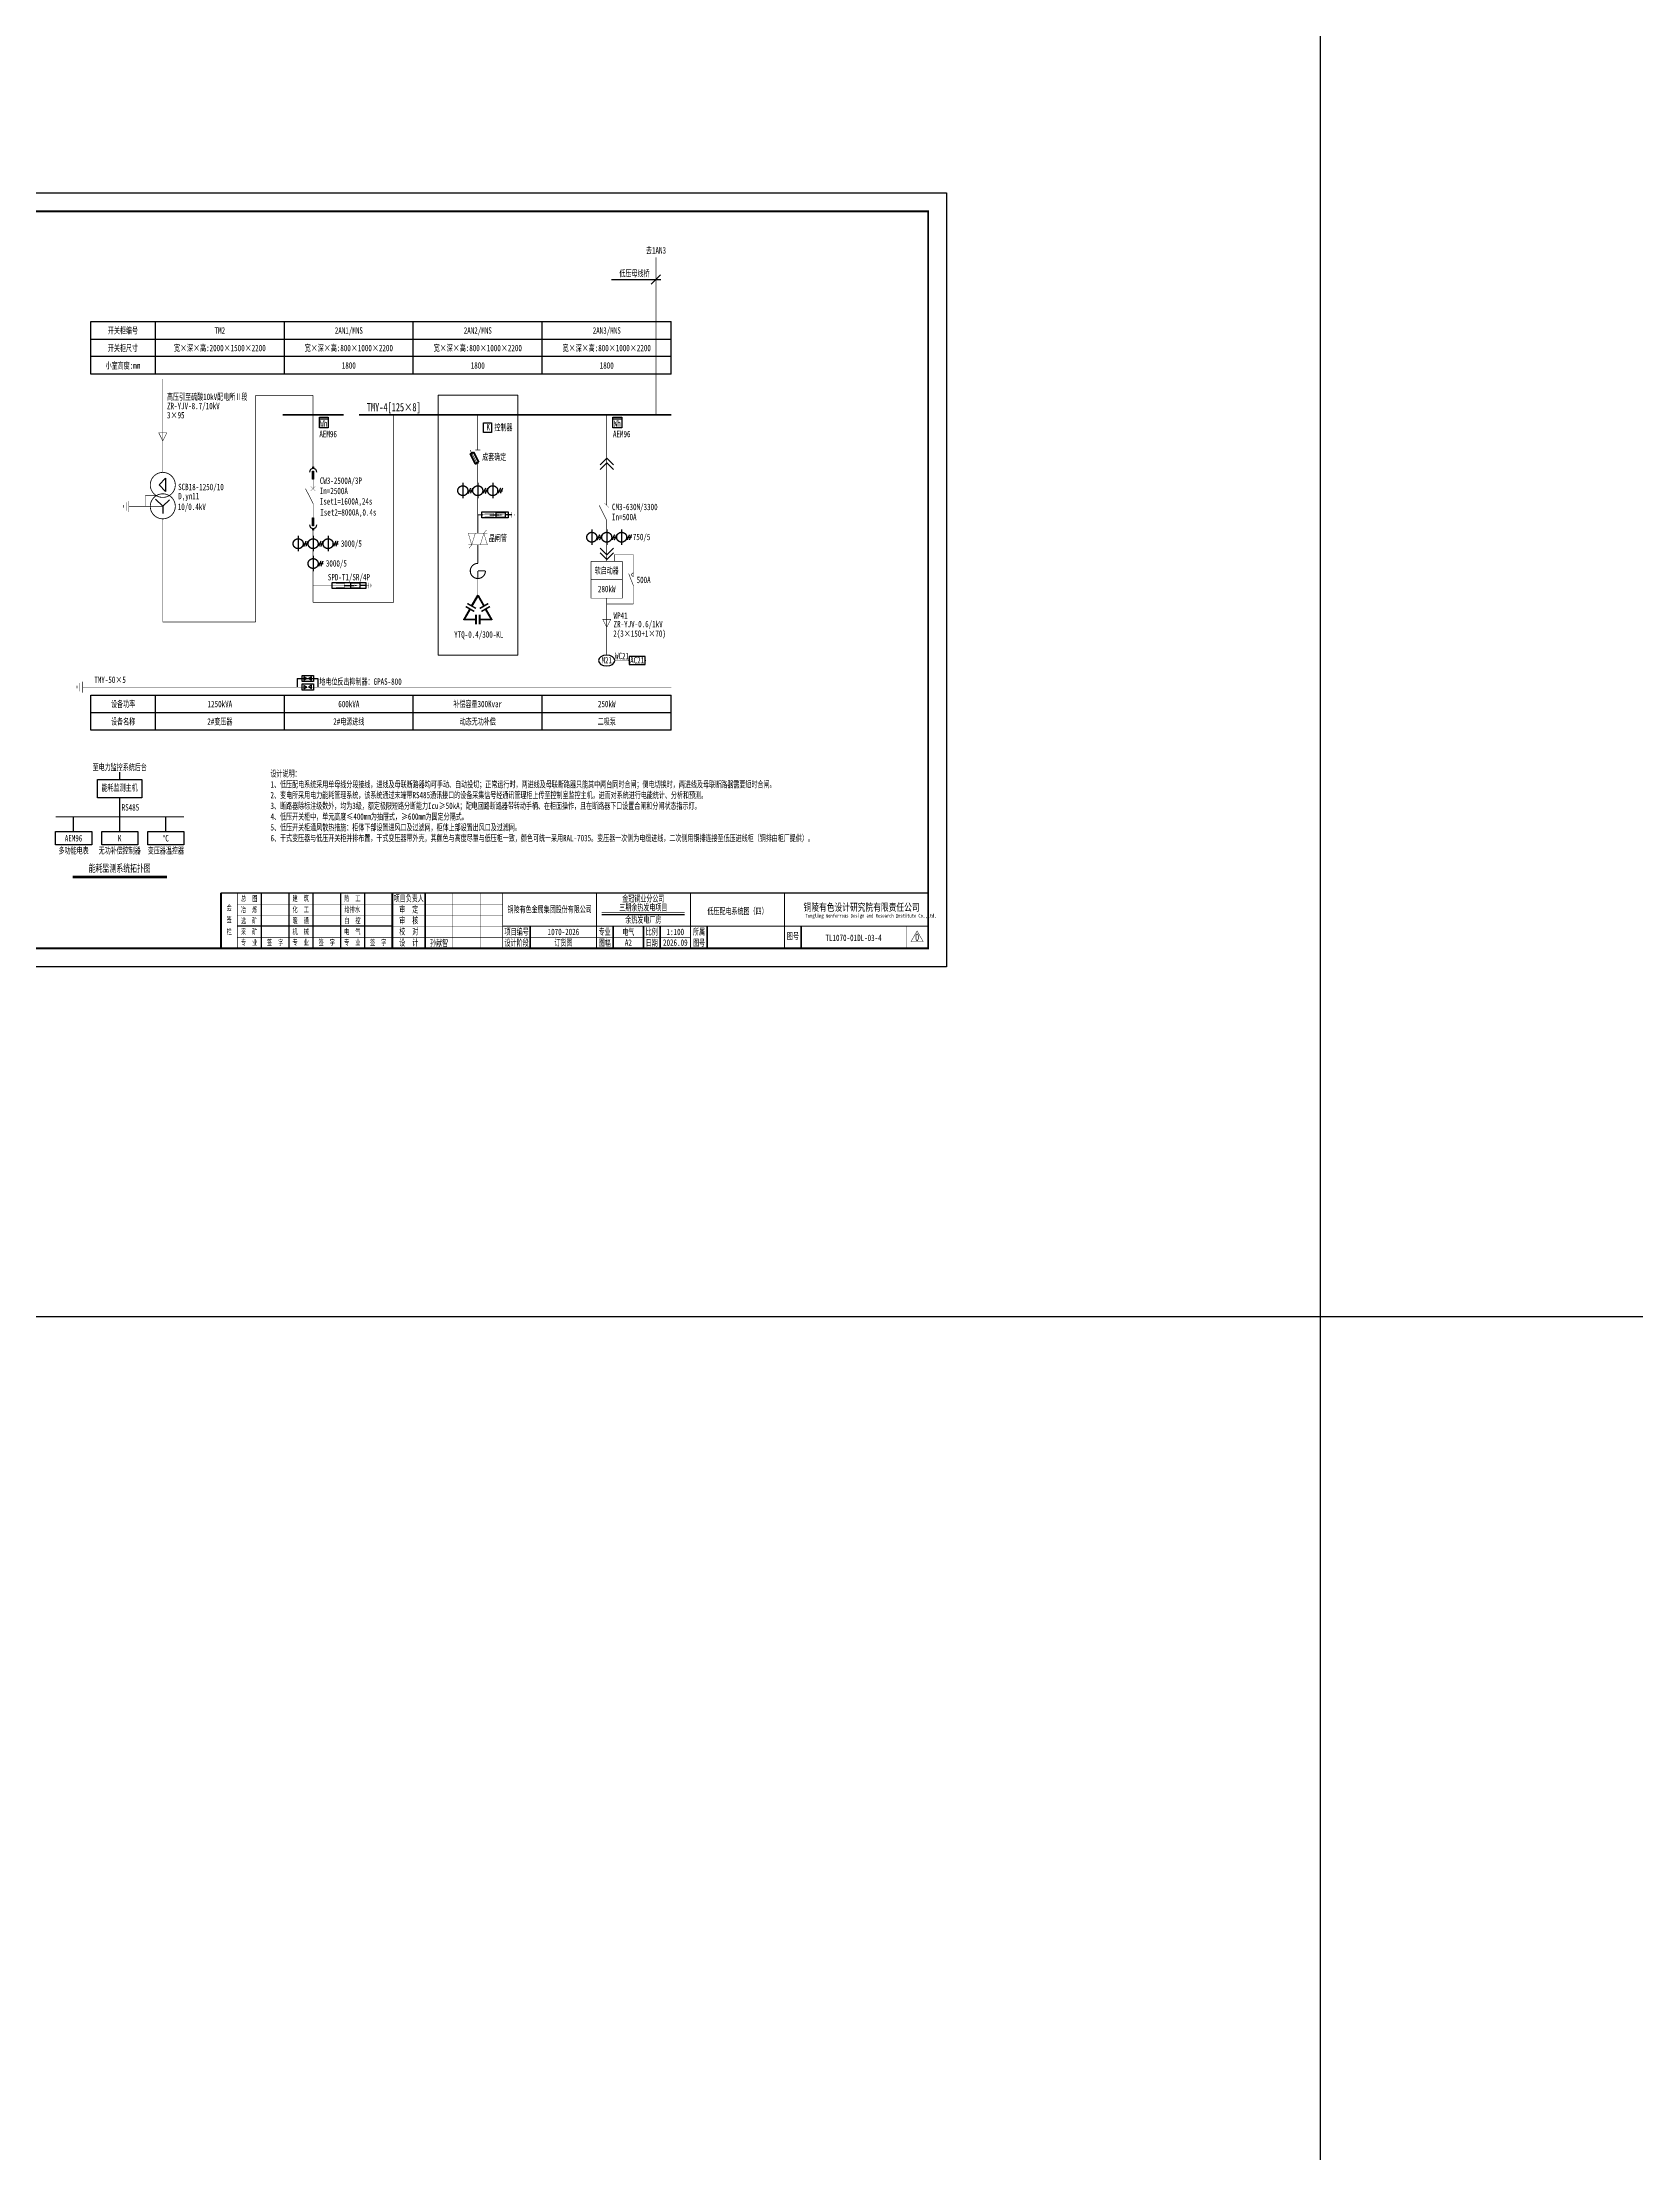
# Model space of a CAD drawing. Header units: millimetres. Extents: x -24326 to 675674, y 148048 to 606396.
# Drawn here: x 406281 to 492836, y 262635 to 377222 of the extents above; entities that cross this region are included whole.
import ezdxf
from ezdxf.enums import TextEntityAlignment as Align

# ---------------------------------------------------------------- set-up
doc = ezdxf.new("R2010")
doc.units = ezdxf.units.MM
doc.linetypes.add('常规', pattern=[20, 10, 0, 10])
for name, color, linetype, lineweight in [('BXT', 7, 'Continuous', 0), ('CAXA0', 7, 'Continuous', 70), ('CAXA0层', 7, 'Continuous', 25), ('ELEMENT', 3, 'Continuous', 30), ('MX', 3, 'Continuous', 0), ('SW', 8, 'Continuous', 20), ('TEXT', 4, 'Continuous', 0), ('电气-照明-导线', 82, 'Continuous', 40), ('电辅助1', 7, 'Continuous', 0)]:
    doc.layers.add(name, color=color, linetype=linetype, lineweight=lineweight)
for name, color, linetype in [('Y', 2, 'Continuous'), ('低压系统图', 7, 'Continuous'), ('动力平面导线层', 3, '常规'), ('动力平面设备层', 1, 'Continuous'), ('图框', 7, 'Continuous'), ('文字', 7, 'Continuous'), ('标注-照明', 7, 'Continuous'), ('照明平面导线层', 3, 'Continuous'), ('照明平面设备层', 1, 'Continuous'), ('表格图框层', 7, 'Continuous')]:
    doc.layers.add(name, color=color, linetype=linetype)
doc.styles.add('HZ', font='simsun.ttf', dxfattribs={"width": 0.75})
doc.styles.get("Standard").update_dxf_attribs({"font": 'arial.ttf', "bigfont": 'hzdx.shx'})
doc.styles.add('标准', font='NSimSun.ttf', dxfattribs={"width": 0.667})
doc.linetypes.add('接地线', pattern='A,500,[136,EESLTYPE.shx,S=100,R=0,X=0,Y=0],500,-200,60,-200', length=1460)

# ---------------------------------------------------------------- blocks, each defined once
blk = doc.blocks.new('CAXBLOCK3450', base_point=(3877917, 1739217))
at = {"linetype": 'Continuous', "lineweight": 25}
blk.add_hatch(color=0, dxfattribs=at).paths.add_polyline_path([(3877869, 1738805), (3877869, 1738097), (3877965, 1738097), (3877965, 1738805)], flags=0)
at = {"color": 0, "linetype": 'Continuous', "lineweight": 25}
for p, q in [((3877869, 1738805), (3877965, 1738805)), ((3877869, 1738097), (3877869, 1738805)), ((3877965, 1738097), (3877869, 1738097)), ((3877965, 1738805), (3877965, 1738097))]:
    blk.add_line(p, q, dxfattribs=at)
blk = doc.blocks.new('CAXBLOCK3449', base_point=(3877917, 1738097))
at = {"color": 0, "linetype": 'Continuous', "lineweight": 25}
blk.add_blockref('CAXBLOCK3450', (3877917, 1739217), dxfattribs=at)
blk = doc.blocks.new('CAXBLOCK3452', base_point=(3877917, 1739217))
at = {"linetype": 'Continuous', "lineweight": 25}
blk.add_hatch(color=0, dxfattribs=at).paths.add_polyline_path([(3877893, 1739217), (3877893, 1739057), (3877941, 1739057), (3877941, 1739217)], flags=0)
at = {"color": 0, "linetype": 'Continuous', "lineweight": 25}
for p, q in [((3877893, 1739217), (3877941, 1739217)), ((3877893, 1739057), (3877893, 1739217)), ((3877941, 1739057), (3877893, 1739057)), ((3877941, 1739217), (3877941, 1739057))]:
    blk.add_line(p, q, dxfattribs=at)
blk = doc.blocks.new('CAXBLOCK3451', base_point=(3877917, 1739057))
at = {"color": 0, "linetype": 'Continuous', "lineweight": 25}
blk.add_blockref('CAXBLOCK3452', (3877917, 1739217), dxfattribs=at)
blk = doc.blocks.new('CAXBLOCK3448', base_point=(3877917, 1739217))
at = {"color": 0, "linetype": 'Continuous', "lineweight": 25}
blk.add_arc((3877917, 1738718), 339, 0, 180, dxfattribs=at)
for name, p in [('CAXBLOCK3449', (3877917, 1738097)), ('CAXBLOCK3451', (3877917, 1739057))]:
    blk.add_blockref(name, p, dxfattribs=at)
blk = doc.blocks.new('CAXBLOCK3459', base_point=(3877917, 1736417))
at = {"linetype": 'Continuous', "lineweight": 25}
blk.add_hatch(color=0, dxfattribs=at).paths.add_polyline_path([(3877965, 1735709), (3877965, 1736417), (3877869, 1736417), (3877869, 1735709)], flags=0)
at = {"color": 0, "linetype": 'Continuous', "lineweight": 25}
for p, q in [((3877869, 1735709), (3877869, 1736417)), ((3877869, 1736417), (3877965, 1736417)), ((3877965, 1736417), (3877965, 1735709)), ((3877965, 1735709), (3877869, 1735709))]:
    blk.add_line(p, q, dxfattribs=at)
blk = doc.blocks.new('CAXBLOCK3458', base_point=(3877917, 1736417))
at = {"color": 0, "linetype": 'Continuous', "lineweight": 25}
blk.add_blockref('CAXBLOCK3459', (3877917, 1736417), dxfattribs=at)
blk = doc.blocks.new('CAXBLOCK3461', base_point=(3877917, 1736417))
at = {"linetype": 'Continuous', "lineweight": 25}
blk.add_hatch(color=0, dxfattribs=at).paths.add_polyline_path([(3877941, 1735297), (3877941, 1735457), (3877893, 1735457), (3877893, 1735297)], flags=0)
at = {"color": 0, "linetype": 'Continuous', "lineweight": 25}
for p, q in [((3877893, 1735297), (3877893, 1735457)), ((3877893, 1735457), (3877941, 1735457)), ((3877941, 1735297), (3877893, 1735297)), ((3877941, 1735457), (3877941, 1735297))]:
    blk.add_line(p, q, dxfattribs=at)
blk = doc.blocks.new('CAXBLOCK3460', base_point=(3877917, 1735457))
at = {"color": 0, "linetype": 'Continuous', "lineweight": 25}
blk.add_blockref('CAXBLOCK3461', (3877917, 1736417), dxfattribs=at)
blk = doc.blocks.new('CAXBLOCK3457', base_point=(3877917, 1736417))
at = {"color": 0, "linetype": 'Continuous', "lineweight": 25}
blk.add_arc((3877917, 1735797), 339, 180, 360, dxfattribs=at)
for name, p in [('CAXBLOCK3458', (3877917, 1736417)), ('CAXBLOCK3460', (3877917, 1735457))]:
    blk.add_blockref(name, p, dxfattribs=at)
blk = doc.blocks.new('KK')
at = {"layer": 'MX', "color": 3, "linetype": '常规', "lineweight": 25}
for p, q in [((-498, -143), (-378, 128)), ((-384, -143), (-264, 128)), ((313, -143), (432, 128)), ((426, -143), (546, 128)), ((1123, -143), (1243, 128)), ((1236, -143), (1356, 128)), ((-540, -8), (-270, -8)), ((270, -8), (540, -8)), ((1080, -8), (1351, -8))]:
    blk.add_line(p, q, dxfattribs=at)
for centre in [(-810, -8), (0, -8), (810, -8)]:
    blk.add_circle(centre, 270, dxfattribs=at)
at = {"layer": '动力平面导线层', "lineweight": -3, "ltscale": 100}
for p, q in [((-810, 417), (-810, -417)), ((0, 417), (0, -417)), ((810, 417), (810, -417))]:
    blk.add_line(p, q, dxfattribs=at)
blk = doc.blocks.new('$element$00000390')
at = {"const_width": 0.0233}
for points in [[(0, 0), (0, -0.375)], [(-0.25, -0.375), (0.25, -0.375)], [(-0.188, -0.5), (0.188, -0.5)], [(-0.062, -0.625), (0.062, -0.625)]]:
    blk.add_lwpolyline(points, dxfattribs=at)
at = {"flags": 9}
blk.add_attdef('S', (0, 0), '', height=0.00000667, dxfattribs=at)
blk = doc.blocks.new('JJ')
at = {"color": 3, "linetype": 'Continuous', "const_width": 32.4}
blk.add_lwpolyline([(0, -810), (-410, 0)], dxfattribs=at)
at = {"color": 3, "const_width": 30}
blk.add_lwpolyline([(-135, 0), (135, 0)], dxfattribs=at)
blk = doc.blocks.new('GHF')
at = {"layer": 'MX', "color": 3, "linetype": '常规', "lineweight": 25}
for p, q in [((270, 0), (540, 0)), ((313, -135), (432, 135)), ((426, -135), (546, 135))]:
    blk.add_line(p, q, dxfattribs=at)
blk.add_circle((0, 0), 270, dxfattribs=at)
at = {"layer": '动力平面导线层', "lineweight": -3, "ltscale": 100}
blk.add_line((0, 425), (0, -409), dxfattribs=at)
blk = doc.blocks.new('$element$00000532')
for points in [[(0, 0), (0, -0.283)], [(-0.1, -0.283), (0.1, -0.283), (0.1, -0.717), (-0.1, -0.717), (-0.1, -0.283)], [(0, -1), (0, -0.567)]]:
    blk.add_lwpolyline(points)
for points in [[(-0.033, -0.55), (0.033, -0.55), (0, -0.35), (0.033, -0.55)], [(0.033, -0.55), (0, -0.35), (-0.033, -0.55), (0.033, -0.55)], [(0, -0.367), (-0.033, -0.567), (0.033, -0.567), (0, -0.367)]]:
    blk.add_solid(points)
at = {"flags": 9}
blk.add_attdef('S', (0, 0), '', height=0.00000667, dxfattribs=at)
blk = doc.blocks.new('HFH')
at = {"color": 3, "linetype": 'Continuous', "const_width": 17.3}
for points in [[(-2085, -50), (-2085, 50)], [(-1999, -105), (-1999, 105)], [(-1917, -158), (-1917, 158)], [(-1653, 0), (-1917, 0)]]:
    blk.add_lwpolyline(points, dxfattribs=at)
at = {"color": 3}
blk.add_lwpolyline([(-1757, 162), (75, 162), (75, -164), (-1757, -164)], close=True, dxfattribs=at)
at = {"color": 3, "const_width": 13.3}
for points in [[(-717, 0), (-52, 0)], [(-621, 90), (-139, 90)], [(-621, -90), (-621, 90)], [(-139, -90), (-139, 90)], [(-621, -90), (-139, -90)]]:
    blk.add_lwpolyline(points, dxfattribs=at)
at = {"layer": 'ELEMENT', "linetype": 'ByBlock', "xscale": -1200, "yscale": 1200, "zscale": 1200, "rotation": 90}
blk.add_blockref('$element$00000532', (-1791, 0), dxfattribs=at)
blk = doc.blocks.new('FDSA')
at = {"color": 3}
blk.add_lwpolyline([(1355, -162), (-62, -162), (-62, 164), (1355, 164)], close=True, dxfattribs=at)
at = {"color": 3, "const_width": 13.3}
for points in [[(665, 0), (0, 0)], [(569, 90), (87, 90)], [(87, 90), (87, -90)], [(569, 90), (569, -90)], [(569, -90), (87, -90)]]:
    blk.add_lwpolyline(points, dxfattribs=at)
at = {"color": 3, "linetype": 'Continuous', "const_width": 17.3}
for points in [[(1298, 0), (1562, 0)], [(1562, 158), (1562, -158)], [(1644, 105), (1644, -105)], [(1730, 50), (1730, -50)]]:
    blk.add_lwpolyline(points, dxfattribs=at)
at = {"layer": 'ELEMENT', "linetype": 'ByBlock', "xscale": -1200, "yscale": 1200, "zscale": 1200, "rotation": 270}
blk.add_blockref('$element$00000532', (1562, 0), dxfattribs=at)
blk = doc.blocks.new('1107AA')
at = {"color": 3, "linetype": 'Continuous'}
for points, const_width in [([(0, -7.5), (-3.8, 0)], 0.3), ([(1.2, 1.2), (-1.2, -1.2)], 0.1), ([(-1.2, 1.2), (1.2, -1.2)], 0.1)]:
    blk.add_lwpolyline(points, dxfattribs=dict(at, const_width=const_width))
blk = doc.blocks.new('0208D')
at = {"color": 3, "linetype": 'Continuous', "const_width": 0.3}
blk.add_lwpolyline([(0, -7.5), (0, 0)], dxfattribs=at)
blk.add_lwpolyline([(0, -7.5), (2.5, -2.5), (-2.5, -2.5)], close=True, dxfattribs=at)
blk = doc.blocks.new('3')
at = {"layer": 'TEXT', "color": 7, "lineweight": 25, "style": 'HZ', "width": 0.75}
for s, height, p in [('铜陵有色设计研究院有限责任公司', 400, (221501, 249018)), ('Tongling Nonferrous Design and Research Institute Co.,Ltd.', 200, (221613, 248659))]:
    blk.add_text(s, height=height, dxfattribs=at).set_placement(p)
blk = doc.blocks.new('铜陵有色图签02')
at = {"layer": '图框', "linetype": 'Continuous', "lineweight": 50}
for p, q in [((-38401, 3003), (-38401, 1)), ((-29100, 3001), (-29100, 0))]:
    blk.add_line(p, q, dxfattribs=at)
at = {"layer": '图框', "color": 7, "linetype": 'Continuous', "lineweight": 25}
for p, q in [((-36201, 3010), (-36201, 9)), ((-34701, 3010), (-34701, 9)), ((-33401, 3017), (-33401, 16)), ((-31901, 3017), (-31901, 16)), ((-30601, 3017), (-30601, 16)), ((-29100, 1201), (-37501, 1201))]:
    blk.add_line(p, q, dxfattribs=at)
at = {"layer": '图框', "color": 7, "linetype": 'Continuous', "lineweight": 35}
for p, q in [((-27300, 3001), (-27300, 1)), ((-21600, 1197), (-21600, -3)), ((-17100, 1200), (-17100, 0)), ((-15450, 0), (-15450, 1200)), ((-14550, 1200), (-14550, 0)), ((-12000, 1201), (-12000, 1)), ((-6900, 1202), (-6900, 2))]:
    blk.add_line(p, q, dxfattribs=at)
at = {"layer": '图框', "lineweight": 25}
blk.add_line((-17723, 1830), (-13223, 1830), dxfattribs=at)
at = {"layer": '图框', "lineweight": 70, "const_width": 70}
blk.add_lwpolyline([(-17980, 3001), (0, 3001), (-38401, 3001)], dxfattribs=at)
at = {"layer": '图框', "color": 7, "linetype": 'Continuous', "lineweight": 25, "const_width": 25}
for points in [[(-37501, 3000), (-37501, 0)], [(-23100, 2401), (-37501, 2401)], [(-25800, 3001), (-25800, 1)], [(-24300, 3001), (-24300, 1)], [(-23100, 1801), (-37501, 1801)], [(-23100, 1201), (-29100, 1201)], [(-12900, 600), (-18000, 600), (-37501, 600)], [(-602, 943), (-932, 371), (-272, 371), (-602, 943)]]:
    blk.add_lwpolyline(points, dxfattribs=at)
at = {"layer": '图框', "linetype": 'Continuous', "lineweight": 50, "const_width": 50}
for points in [[(-23100, 3001), (-23100, 1)], [(-18000, 3000), (-18000, 0)]]:
    blk.add_lwpolyline(points, dxfattribs=at)
at = {"layer": '图框', "lineweight": 50, "const_width": 50}
for points in [[(-12900, 3001), (-12900, 1)], [(-7800, 3001), (-7800, 1)], [(0, 3000), (0, 0)], [(-23100, 1200), (0, 1200)]]:
    blk.add_lwpolyline(points, dxfattribs=at)
at = {"layer": '图框', "lineweight": 25, "const_width": 35}
blk.add_lwpolyline([(-17723, 1930), (-13223, 1930)], dxfattribs=at)
at = {"layer": '图框', "color": 7, "linetype": 'Continuous', "lineweight": 35, "const_width": 25}
blk.add_lwpolyline([(-1200, 1201), (-1200, 0)], dxfattribs=at)
at = {"layer": '图框', "linetype": 'Continuous', "lineweight": 70, "const_width": 70}
blk.add_lwpolyline([(-38401, 1), (0, 0)], dxfattribs=at)
at = {"layer": '图框', "lineweight": 25}
blk.add_blockref('3', (-228268, -246986), dxfattribs=at)
at = {"layer": 'TEXT', "color": 7, "lineweight": 25, "style": '标准', "width": 0.667}
for s, height, p in [('会', 300, (-37942, 2054)), ('冶  炼', 300, (-36862, 1955)), ('总  图', 300, (-36862, 2555)), ('建  筑', 300, (-34062, 2562)), ('化  工', 300, (-34062, 1962)), ('给排水', 300, (-31262, 1962)), ('热  工', 300, (-31262, 2562)), ('项目负责人', 350, (-28197, 2541)), ('审  定', 350, (-28197, 1941)), ('签', 300, (-37942, 1404)), ('选  矿', 300, (-36862, 1355)), ('暖  通', 300, (-34062, 1362)), ('自  控', 300, (-31262, 1362)), ('审  核', 350, (-28197, 1341)), ('栏', 300, (-37942, 754)), ('采  矿', 300, (-36862, 754)), ('专  业', 300, (-36862, 170)), ('签  字', 300, (-35449, 170)), ('机  械', 300, (-34062, 761)), ('专  业', 300, (-34062, 177)), ('签  字', 300, (-32649, 177)), ('专  业', 300, (-31262, 177)), ('电  气', 300, (-31262, 761)), ('签  字', 300, (-29849, 177)), ('校  对', 350, (-28197, 741)), ('设  计', 350, (-28197, 139)), ('项目编号', 350, (-22343, 730)), ('设计阶段', 350, (-22343, 130)), ('专业', 350, (-17559, 730)), ('图幅', 350, (-17559, 130)), ('比例', 350, (-15009, 730)), ('日期', 350, (-15009, 130)), ('所属', 350, (-12438, 730)), ('图号', 350, (-12438, 130)), ('图号', 350, (-7339, 495))]:
    blk.add_text(s, height=height, dxfattribs=at).set_placement(p, align=Align.CENTER)
blk = doc.blocks.new('GGF')
at = {"layer": '照明平面导线层', "color": 3, "linetype": '常规', "lineweight": 25, "ltscale": 2, "const_width": 30}
for points in [[(0, 0), (0, -365)], [(0, -1065), (-261, -402)], [(0, -365), (0, -544)], [(0, -1065), (0, -1429)]]:
    blk.add_lwpolyline(points, dxfattribs=at)
blk.add_lwpolyline([(0, -544, -1.1220072), (0, -365, -1.343832)], format="xyb", dxfattribs=at)
blk = doc.blocks.new('HG')
at = {"layer": 'CAXA0', "color": 3, "linetype": 'Continuous', "lineweight": 0}
for p, q in [((0, 0), (-360, -360)), ((0, 0), (360, -360)), ((0, -250), (-360, -610)), ((0, -250), (360, -610))]:
    blk.add_line(p, q, dxfattribs=at)
blk = doc.blocks.new('PLA1')
at = {"color": 0, "linetype": 'ByBlock', "lineweight": -2}
for p, q in [((-500, 500), (-500, 0)), ((500, 500), (-500, 500)), ((-500, 0), (500, 0)), ((500, 0), (500, 500))]:
    blk.add_line(p, q, dxfattribs=at)
for p in [(-500, 250), (0, 500), (0, 0), (500, 250)]:
    blk.add_point(p, dxfattribs=at)

msp = doc.modelspace()

# ---------------------------------------------------------------- hatches: boundary and pattern name
at = {"layer": '文字', "linetype": 'ByBlock', "lineweight": 25}
for color, points in [(3, [(429928.3, 348912.4), (429928.3, 348971.2), (429859.3, 348965.7), (429792, 348949.6), (429728.1, 348923.1), (429669.1, 348886.9), (429616.5, 348842), (429571.6, 348789.4), (429535.4, 348730.4), (429509, 348666.5), (429492.8, 348599.2), (429487.4, 348530.3), (429492.8, 348461.3), (429509, 348394), (429535.4, 348330.1), (429571.6, 348271.1), (429616.5, 348218.5), (429669.1, 348173.6), (429728.1, 348137.4), (429792, 348110.9), (429859.3, 348094.8), (429928.3, 348089.4), (429997.3, 348094.8), (430064.5, 348110.9), (430128.4, 348137.4), (430187.4, 348173.6), (430240, 348218.5), (430285, 348271.1), (430321.1, 348330.1), (430347.6, 348394), (430363.8, 348461.3), (430369.2, 348530.3), (430310.4, 348530.3), (430305.7, 348470.5), (430291.7, 348412.2), (430268.7, 348356.8), (430237.4, 348305.7), (430198.5, 348260.1), (430152.9, 348221.1), (430101.8, 348189.8), (430046.4, 348166.8), (429988.1, 348152.8), (429928.3, 348148.1), (429868.5, 348152.8), (429810.2, 348166.8), (429754.8, 348189.8), (429703.7, 348221.1), (429658.1, 348260.1), (429619.1, 348305.7), (429587.8, 348356.8), (429564.9, 348412.2), (429550.9, 348470.5), (429546.2, 348530.3), (429550.9, 348590), (429564.9, 348648.3), (429587.8, 348703.7), (429619.1, 348754.9), (429658.1, 348800.4), (429703.7, 348839.4), (429754.8, 348870.7), (429810.2, 348893.7), (429868.5, 348907.7)]), (3, [(429957.7, 348118.7), (429898.9, 348118.7), (429898.9, 348530.3), (429957.7, 348530.3)]), (3, [(429928.3, 348500.9), (429928.3, 348559.6), (430334.9, 348559.6), (430334.9, 348500.9)]), (7, [(429919.3, 347211.3), (429937.6, 347200.7), (429606.6, 346627.4), (429588.3, 346638)]), (7, [(429919.3, 347200.7), (429937.6, 347211.3), (430268.6, 346638), (430250.3, 346627.4)]), (7, [(429493.9, 346474.5), (429512.2, 346463.9), (429181.2, 345890.6), (429162.9, 345901.2)]), (7, [(429278.7, 346586.5), (429289.2, 346604.8), (429727.4, 346351.9), (429716.8, 346333.6)]), (7, [(429373, 346750), (429383.6, 346768.3), (429821.8, 346515.3), (429811.2, 346497)]), (7, [(429823.5, 346148.9), (429844.6, 346148.9), (429844.6, 345642.9), (429823.5, 345642.9)]), (7, [(430012.2, 346148.9), (430033.3, 346148.9), (430033.3, 345642.9), (430012.2, 345642.9)]), (7, [(430045.6, 346497), (430035, 346515.3), (430473.2, 346768.3), (430483.8, 346750)]), (7, [(430140, 346333.6), (430129.4, 346351.9), (430567.6, 346604.8), (430578.2, 346586.5)]), (7, [(430344.6, 346463.9), (430362.9, 346474.5), (430693.9, 345901.2), (430675.6, 345890.6)]), (7, [(429834, 345906.5), (429834, 345885.3), (429172, 345885.3), (429172, 345906.5)]), (7, [(430684.8, 345906.5), (430684.8, 345885.3), (430022.8, 345885.3), (430022.8, 345906.5)])]:
    msp.add_hatch(color=color, dxfattribs=at).paths.add_polyline_path(points, flags=0)

# ---------------------------------------------------------------- linework, layer by layer
at = {"color": 2, "linetype": 'ByBlock', "lineweight": -3, "ltscale": 100}
for p, q in [((475673.6, 148047.8), (475673.6, 548047.8)), ((675673.6, 308047.8), (-24326.4, 308047.8))]:
    msp.add_line(p, q, dxfattribs=at)
at = {"color": 2, "linetype": 'ByBlock', "lineweight": 25}
for p, q in [((412976.5, 353573), (412621.9, 353198.9)), ((412621.9, 353198.9), (412976.5, 352846.1)), ((412976.5, 353573), (412976.5, 352846.1)), ((412438.8, 352422.5), (412825.7, 352037.4)), ((413186.4, 352397.6), (412825.7, 352037.4)), ((412825.7, 352037.4), (412825.7, 351654))]:
    msp.add_line(p, q, dxfattribs=at)
at = {"color": 4, "lineweight": 30}
for p, q in [((420645.2, 342693.3), (420488.6, 342783.4)), ((420488.6, 342783.4), (420488.6, 342602.7)), ((420488.6, 342602.7), (420645.2, 342693.3)), ((420899.8, 342790.5), (420743.2, 342699.9)), ((420743.2, 342699.9), (420899.8, 342609.9)), ((420899.8, 342609.9), (420899.8, 342790.5)), ((420645.2, 342228.1), (420488.6, 342318.2)), ((420488.6, 342318.2), (420488.6, 342137.5)), ((420488.6, 342137.5), (420645.2, 342228.1)), ((420899.8, 342325.3), (420743.2, 342234.7)), ((420743.2, 342234.7), (420899.8, 342144.7)), ((420899.8, 342144.7), (420899.8, 342325.3))]:
    msp.add_line(p, q, dxfattribs=at)
at = {"color": 0, "linetype": 'ByBlock', "const_width": 44.4}
for points in [[(412147.1, 353198.9, -0.99999997), (413504.3, 353198.9, -0.99999997), (412147.1, 353198.9, -0.99999997)], [(412147.1, 352037.4, -0.99999997), (413504.3, 352037.4, -0.99999997), (412147.1, 352037.4, -0.99999997)]]:
    msp.add_lwpolyline(points, format="xyb", dxfattribs=at)
at = {"color": 3, "const_width": 13.3}
msp.add_lwpolyline([(422140.4, 347740.8), (420985.9, 347740.8)], dxfattribs=at)
at = {"color": 4, "lineweight": 30}
for points in [[(420392.9, 342862.2), (421000.9, 342862.2), (421000.9, 342521.6), (420392.9, 342521.6)], [(420392.9, 342397), (421000.9, 342397), (421000.9, 342056.4), (420392.9, 342056.4)]]:
    msp.add_lwpolyline(points, close=True, dxfattribs=at)
at = {"layer": 'CAXA0层', "color": 2, "linetype": 'ByBlock', "lineweight": 40}
msp.add_line((407941.2, 331940.1), (413039.3, 331940.1), dxfattribs=at)
at = {"layer": 'CAXA0层', "color": 2, "linetype": 'ByBlock', "lineweight": 0}
msp.add_line((407941.2, 331874.7), (413039.3, 331874.7), dxfattribs=at)
at = {"layer": 'MX', "color": 3, "linetype": 'ByBlock'}
for points, const_width in [([(439595.6, 365546.3), (439595.6, 356997.7)], 38.9), ([(417861.2, 358065.4), (417861.2, 345761.7)], 38.9), ([(420986, 358065.4), (420986, 354183)], 38.9), ([(425361.2, 356997.7), (425361.2, 346826.7)], 38.9), ([(429923.6, 354281.9), (429923.6, 351572.3)], 38.9), ([(420985.6, 350738.2), (420986, 346826.7)], 38.9), ([(429925.5, 351572.3), (429925.5, 350579.7)], 38.9), ([(429925.5, 349942.7), (429925.5, 348942.2)], 38.9), ([(429928.5, 348108.7), (429928.4, 347184.9)], 31.1), ([(420986, 346826.7), (425361.2, 346826.7)], 38.9)]:
    msp.add_lwpolyline(points, dxfattribs=dict(at, const_width=const_width))
at = {"layer": 'Y', "color": 3, "linetype": 'ByBlock'}
for p, q in [((410490.2, 337211.6), (410490.2, 337617.2)), ((410490.2, 335188.5), (410490.2, 336211.6)), ((407987.5, 334388.5), (407987.5, 335188.5)), ((410490.2, 334388.5), (410490.2, 335188.5)), ((412992.9, 334388.5), (412992.9, 335188.5))]:
    msp.add_line(p, q, dxfattribs=at)
at = {"layer": 'Y', "color": 3, "linetype": 'ByBlock', "const_width": 60}
msp.add_lwpolyline([(407009.6, 335188.5), (413970.8, 335188.5)], dxfattribs=at)
at = {"layer": '低压系统图', "color": 4, "linetype": '常规', "lineweight": 30, "ltscale": 10}
for p, q in [((420116.5, 342692.6), (421240.5, 342689.8)), ((420116.5, 342692.6), (420116.5, 342229.7)), ((421241.4, 342688), (421241.4, 342225.2))]:
    msp.add_line(p, q, dxfattribs=at)
at = {"layer": '动力平面导线层', "color": 0, "linetype": 'ByBlock'}
for p, q in [((408923.6, 362063.6), (440423.6, 362063.6)), ((408923.6, 359213.6), (408923.6, 362063.6)), ((408923.6, 361113.6), (440423.6, 361113.6)), ((412423.6, 359213.6), (412423.6, 362063.6)), ((419423.6, 359213.6), (419423.6, 362063.6)), ((426423.6, 359213.6), (426423.6, 362063.6)), ((433423.6, 359213.6), (433423.6, 362063.6)), ((440423.6, 359213.6), (440423.6, 362063.6)), ((440423.6, 360163.6), (408923.6, 360163.6)), ((440423.6, 359213.6), (440423.6, 360163.6)), ((440423.6, 359213.6), (408923.6, 359213.6)), ((408923.6, 341794.9), (440423.6, 341794.9)), ((408923.6, 339894.9), (408923.6, 341794.9)), ((412423.6, 339894.9), (412423.6, 341794.9)), ((419423.6, 339894.9), (419423.6, 341794.9)), ((426423.6, 339894.9), (426423.6, 341794.9)), ((433423.6, 339894.9), (433423.6, 341794.9)), ((440423.6, 339894.9), (440423.6, 341794.9)), ((440423.6, 339894.9), (440423.6, 341794.9)), ((408923.6, 340844.9), (440423.6, 340844.9)), ((440423.6, 339894.9), (408923.6, 339894.9))]:
    msp.add_line(p, q, dxfattribs=at)
at = {"layer": '动力平面导线层', "color": 3, "linetype": 'ByBlock', "lineweight": 20, "ltscale": 2, "const_width": 84}
for points in [[(422638.1, 356997.7), (419333.9, 356997.7)], [(440423.6, 356997.7), (423477.1, 356997.7)]]:
    msp.add_lwpolyline(points, dxfattribs=at)
at = {"layer": '动力平面导线层', "color": 4, "linetype": 'ByBlock', "lineweight": -3, "const_width": 30}
for points in [[(411436.4, 352034.6), (412825.7, 352034.6)], [(411870.5, 352614.4), (412468.5, 352614.4)], [(411870.5, 352614.4), (411870.5, 352034.6)]]:
    msp.add_lwpolyline(points, dxfattribs=at)
at = {"layer": '动力平面导线层', "color": 4, "linetype": '常规', "const_width": 20}
for points in [[(430254.5, 350579.7), (430396.5, 350755.2)], [(429404.8, 350579.7), (430446.1, 350579.7)], [(429404.8, 350579.7), (429596.4, 349942.7)], [(429404.8, 349942.7), (430446.1, 349942.7)], [(429596.4, 349942.7), (429454.5, 349767.1)], [(429788.1, 350579.7), (429596.4, 349942.7)], [(430062.8, 349942.7), (430254.5, 350579.7)], [(430446.1, 349942.7), (430254.5, 350579.7)]]:
    msp.add_lwpolyline(points, dxfattribs=at)
at = {"layer": '动力平面导线层', "color": 4, "linetype": '接地线', "lineweight": -3, "const_width": 30}
msp.add_lwpolyline([(408923.6, 342225.2), (440423.6, 342225.2)], dxfattribs=at)
at = {"layer": '动力平面导线层', "color": 2, "linetype": 'ByBlock'}
msp.add_lwpolyline([(409290.2, 337211.6), (411690.2, 337211.6), (411690.2, 336211.6), (409290.2, 336211.6)], close=True, dxfattribs=at)
at = {"layer": '动力平面设备层', "color": 0, "linetype": 'ByBlock', "lineweight": -3, "ltscale": 100}
for p, q in [((439335, 364087), (439844.3, 364595.9)), ((437175.5, 364341.5), (439865.6, 364341.5))]:
    msp.add_line(p, q, dxfattribs=at)
at = {"layer": '图框', "linetype": 'Continuous', "lineweight": 100, "const_width": 100}
msp.add_lwpolyline([(398473.6, 328047.8), (454373.6, 328047.8), (454373.6, 368047.8), (398473.6, 368047.8)], close=True, dxfattribs=at)
at = {"layer": '文字', "color": 2, "linetype": 'ByBlock', "lineweight": 20}
for p, q in [((432100, 358065.4), (427767.1, 358065.4)), ((427767.1, 343964.6), (427767.1, 358065.4)), ((432100, 343964.6), (432100, 358065.4)), ((432100, 343964.6), (427767.1, 343964.6))]:
    msp.add_line(p, q, dxfattribs=at)
at = {"layer": '文字', "color": 4, "linetype": 'ByBlock', "lineweight": 25}
for p, q in [((430236.3, 356045.1), (430236.3, 356573.3)), ((430236.3, 356573.3), (430676.5, 356573.3)), ((430676.5, 356573.3), (430676.5, 356045.1)), ((430676.5, 356045.1), (430236.3, 356045.1))]:
    msp.add_line(p, q, dxfattribs=at)
at = {"layer": '文字', "color": 7, "linetype": 'ByBlock', "lineweight": 25}
for p, q in [((429588.3, 346638), (429919.3, 347211.3)), ((429937.6, 347200.7), (429606.6, 346627.4)), ((430250.3, 346627.4), (429919.3, 347200.7)), ((429937.6, 347211.3), (430268.6, 346638)), ((429162.9, 345901.2), (429493.9, 346474.5)), ((429512.2, 346463.9), (429181.2, 345890.6)), ((429716.8, 346333.6), (429278.7, 346586.5)), ((429289.2, 346604.8), (429727.4, 346351.9)), ((429811.2, 346497), (429373, 346750)), ((429383.6, 346768.3), (429821.8, 346515.3)), ((429493.9, 346474.5), (429512.2, 346463.9)), ((429606.6, 346627.4), (429588.3, 346638)), ((429823.5, 345642.9), (429823.5, 346148.9)), ((429844.6, 346148.9), (429844.6, 345642.9)), ((430012.2, 345642.9), (430012.2, 346148.9)), ((430033.3, 346148.9), (430033.3, 345642.9)), ((430035, 346515.3), (430473.2, 346768.3)), ((430483.8, 346750), (430045.6, 346497)), ((430129.4, 346351.9), (430567.6, 346604.8)), ((430578.2, 346586.5), (430140, 346333.6)), ((430268.6, 346638), (430250.3, 346627.4)), ((430675.6, 345890.6), (430344.6, 346463.9)), ((430362.9, 346474.5), (430693.9, 345901.2)), ((429181.2, 345890.6), (429162.9, 345901.2)), ((429172, 345906.5), (429834, 345906.5)), ((429172, 345885.3), (429172, 345906.5)), ((429834, 345885.3), (429172, 345885.3)), ((429834, 345906.5), (429834, 345885.3)), ((430022.8, 345906.5), (430684.8, 345906.5)), ((430022.8, 345885.3), (430022.8, 345906.5)), ((430684.8, 345885.3), (430022.8, 345885.3)), ((430693.9, 345901.2), (430675.6, 345890.6)), ((430684.8, 345906.5), (430684.8, 345885.3))]:
    msp.add_line(p, q, dxfattribs=at)
at = {"layer": '文字', "color": 2, "linetype": 'ByBlock', "lineweight": 30}
for p, q in [((407009.6, 334388.5), (408965.4, 334388.5)), ((407009.6, 333668.5), (407009.6, 334388.5)), ((408965.4, 333668.5), (407009.6, 333668.5)), ((408965.4, 334388.5), (408965.4, 333668.5))]:
    msp.add_line(p, q, dxfattribs=at)
at = {"layer": '文字', "color": 4, "linetype": 'ByBlock', "lineweight": 30}
for p, q in [((409512.3, 334388.5), (411468.1, 334388.5)), ((409512.3, 333668.5), (409512.3, 334388.5)), ((411468.1, 333668.5), (409512.3, 333668.5)), ((411468.1, 334388.5), (411468.1, 333668.5)), ((412015, 334388.5), (413970.8, 334388.5)), ((412015, 333668.5), (412015, 334388.5)), ((413970.8, 333668.5), (412015, 333668.5)), ((413970.8, 334388.5), (413970.8, 333668.5))]:
    msp.add_line(p, q, dxfattribs=at)
at = {"layer": '文字', "color": 3, "linetype": 'ByBlock', "lineweight": 25, "const_width": 30}
for points in [[(429923.4, 355093.3), (429923.6, 356997.7)], [(436923.4, 352084.3), (436923.5, 356997.7)], [(412825.7, 351359), (412825.7, 345761.9)], [(436923.6, 351273.8), (436923.6, 349051.1)], [(437348.5, 349051.1), (437348.5, 349422.6)], [(437348.5, 349406.8), (438376.4, 349406.8)], [(438376.4, 349406.8), (438376.4, 348784.4)], [(438376.4, 347355.3), (438376.4, 346732.9)], [(436923.6, 347051.1), (436923.6, 343964.7)], [(436923.6, 346732.9), (438376.4, 346732.9)], [(437368.5, 343668.8), (438144.8, 343668.8)]]:
    msp.add_lwpolyline(points, dxfattribs=at)
at = {"layer": '标注-照明', "color": 1, "linetype": 'ByBlock', "lineweight": 30, "ltscale": 100, "extrusion": (0, 0, -1)}
msp.add_ellipse((436923.6, 343668.8), major_axis=(444.9, 0), ratio=0.66504375, dxfattribs=at)
at = {"layer": '照明平面导线层', "color": 3, "linetype": 'ByBlock', "lineweight": 25, "ltscale": 2, "const_width": 30}
for points in [[(417861.2, 358065.4), (420986, 358065.3)], [(412825.7, 345761.9), (417861.2, 345761.7)]]:
    msp.add_lwpolyline(points, dxfattribs=at)
at = {"layer": '照明平面导线层', "color": 4, "linetype": 'ByBlock', "lineweight": 25, "ltscale": 2, "const_width": 30}
for points in [[(436073.5, 349051.1), (436073.5, 347051.1)], [(436073.5, 349051.1), (437773.5, 349051.1)], [(437773.5, 349051.1), (437773.5, 347051.1)], [(436073.5, 348051.1), (437773.5, 348051.1)], [(436073.5, 347051.1), (437773.5, 347051.1)]]:
    msp.add_lwpolyline(points, dxfattribs=at)
at = {"layer": '照明平面设备层', "color": 0, "lineweight": -3, "ltscale": 100}
msp.add_lwpolyline([(395973.6, 369047.8), (455373.6, 369047.8), (455373.6, 327047.8), (395973.6, 327047.8)], close=True, dxfattribs=at)
at = {"layer": '照明平面设备层', "color": 3, "linetype": 'ByBlock', "lineweight": -3, "const_width": 30}
for points in [[(412825.7, 353877.5), (412825.7, 358950.9)], [(420986, 352994.9), (420986, 353517.7)], [(420985.9, 351403.5), (420985.9, 352184.5)]]:
    msp.add_lwpolyline(points, dxfattribs=at)
at = {"layer": '电气-照明-导线', "color": 3, "linetype": 'ByBlock', "const_width": 42.8}
msp.add_lwpolyline([(430209.7, 351572.3), (429923.6, 351572.3)], dxfattribs=at)
at = {"layer": '电辅助1', "color": 2, "linetype": 'ByBlock', "lineweight": 25}
for p, q in [((421324.7, 356293.8), (421324.7, 356875.3)), ((421324.7, 356875.3), (421809.2, 356875.3)), ((421324.7, 356778.3), (421809.2, 356778.3)), ((421809.2, 356875.3), (421809.2, 356293.8)), ((437262.3, 356293.8), (437262.3, 356875.3)), ((437262.3, 356875.3), (437746.8, 356875.3)), ((437262.3, 356778.3), (437746.8, 356778.3)), ((437746.8, 356875.3), (437746.8, 356293.8)), ((421809.2, 356293.8), (421324.7, 356293.8)), ((437746.8, 356293.8), (437262.3, 356293.8))]:
    msp.add_line(p, q, dxfattribs=at)
at = {"layer": '表格图框层', "color": 3, "linetype": 'ByBlock', "lineweight": 40}
for p, q in [((429505.3, 354888.8), (429683.1, 354979.5)), ((429505.3, 354888.8), (429783.1, 354344.3)), ((429683.1, 354979.5), (429960.9, 354435)), ((429783.1, 354344.3), (429960.9, 354435))]:
    msp.add_line(p, q, dxfattribs=at)

# ---------------------------------------------------------------- block references
msp.add_blockref('HG', (436923.5, 354648.8))
at = {"rotation": 180}
for name, p in [('HG', (436923.5, 349147.1)), ('HFH', (422088.4, 347740.8))]:
    msp.add_blockref(name, p, dxfattribs=at)
at = {"layer": 'BXT', "linetype": 'ByBlock'}
for p, xscale, yscale, zscale in [((412825.7, 356241.7), 87.66224999725819, 87.66224999725819, 87.66224999725819), ((436923.6, 346125.4), 87.66225000098348, 87.66225000098348, 87.66225000098348)]:
    msp.add_blockref('0208D', p, dxfattribs=dict(at, xscale=xscale, yscale=yscale, zscale=zscale))
at = {"layer": 'CAXA0', "color": 4, "linetype": 'ByBlock', "lineweight": -2, "xscale": 0.5940000005066395, "yscale": 0.5940000005066395, "zscale": 0.5940000005066395}
for name, p in [('CAXBLOCK3448', (420986, 354183)), ('CAXBLOCK3457', (420986, 351403.5))]:
    msp.add_blockref(name, p, dxfattribs=at)
at = {"layer": 'ELEMENT', "linetype": 'ByBlock', "xscale": 1200, "yscale": 1200, "zscale": 1200, "rotation": 270}
for p in [(411436.4, 352034.6), (408923.6, 342225.2)]:
    msp.add_blockref('$element$00000390', p, dxfattribs=at)
at = {"layer": '动力平面导线层', "linetype": 'ByBlock'}
for name, p in [('JJ', (429923.4, 355093.3)), ('GGF', (438376.4, 348784.4))]:
    msp.add_blockref(name, p, dxfattribs=at)
at = {"layer": '动力平面导线层', "color": 0, "linetype": 'ByBlock', "lineweight": -3}
for p in [(429923.6, 352893.4), (420985.6, 350015.9)]:
    msp.add_blockref('KK', p, dxfattribs=at)
at = {"layer": '动力平面导线层', "color": 0, "linetype": 'ByBlock'}
msp.add_blockref('FDSA', (430209.7, 351572.3), dxfattribs=at)
at = {"layer": '动力平面导线层', "color": 0, "lineweight": -3}
msp.add_blockref('KK', (436923.6, 350366.7), dxfattribs=at)
at = {"layer": '动力平面导线层', "color": 0, "linetype": '常规'}
msp.add_blockref('GHF', (420986, 348930.6), dxfattribs=at)
at = {"layer": '图框', "lineweight": 25}
msp.add_blockref('铜陵有色图签02', (454373.6, 328047.8), dxfattribs=at)
at = {"layer": '文字', "color": 3, "linetype": 'ByBlock', "lineweight": 25, "xscale": 108.0493425019085, "yscale": 108.0493425019085, "zscale": 108.0493425019085}
for p in [(420985.9, 352994.9), (436923.5, 352084.1)]:
    msp.add_blockref('1107AA', p, dxfattribs=at)
at = {"layer": '照明平面设备层', "color": 1, "linetype": 'ByBlock', "lineweight": 30, "xscale": 0.8640000000596046, "yscale": 0.8640000000596046, "zscale": 0.8640000000596046}
msp.add_blockref('PLA1', (438576.8, 343452.8), dxfattribs=at)

# ---------------------------------------------------------------- texts
at = {"layer": 'SW', "color": 7, "linetype": 'ByBlock', "lineweight": 25, "style": '标准', "width": 0.667}
for s, p in [('去1AN3', (439598.3, 365752)), ('低压母线桥', (438428.1, 364506.4)), ('开关柜编号', (410661.9, 361403.6)), ('TM2', (415924, 361403.6)), ('2AN1/MNS', (422924, 361403.6)), ('2AN2/MNS', (429924, 361403.6)), ('开关柜尺寸', (410661.9, 360453.6)), ('宽×深×高:800×1000×2200', (422924, 360453.6)), ('宽×深×高:800×1000×2200', (429924, 360453.6)), ('AC21', (438576.8, 343508)), ('设备功率', (410673.6, 341134.8)), ('1250kVA', (415924, 341134.8)), ('600kVA', (422924, 341134.8)), ('补偿容量300Kvar', (429924, 341134.8)), ('设备名称', (410673.6, 340184.8)), ('2#变压器', (415924, 340184.8)), ('2#电源进线', (422924, 340184.8)), ('动态无功补偿', (429924, 340184.8))]:
    msp.add_text(s, height=350, dxfattribs=at).set_placement(p, align=Align.CENTER)
at = {"layer": 'SW', "color": 2, "linetype": 'ByBlock', "lineweight": 25, "style": '标准', "width": 0.667}
for s, height, p in [('宽×深×高:2000×1500×2200', 350, (415924, 360453.6)), ('地电位反击抑制器：GPAS-800', 350, (423560.6, 342351.7)), ('能耗监测系统拓扑图', 400, (410490, 332195.2))]:
    msp.add_text(s, height=height, dxfattribs=at).set_placement(p, align=Align.CENTER)
at = {"layer": 'SW', "color": 7, "linetype": 'ByBlock', "lineweight": 25, "style": '标准', "width": 0.667}
for s, p in [('ZR-YJV-8.7/10kV', (413056, 357307.6)), ('高压引至硫酸10kV配电所Ⅱ段', (413056, 357807.6)), ('3×95', (413056, 356807.6)), ('In=500A', (437208.4, 351284.9)), ('3000/5', (422488.4, 349842.2)), ('3000/5', (421678, 348765.9)), ('500A', (438544.9, 347871.1))]:
    msp.add_text(s, height=350, dxfattribs=at).set_placement(p)
at = {"layer": 'SW', "color": 2, "linetype": 'Continuous', "lineweight": 25, "style": '标准', "width": 0.667}
for p in [(421324.7, 355786.7), (437262.3, 355786.7)]:
    msp.add_text('AEM96', height=350, dxfattribs=at).set_placement(p)
at = {"layer": 'SW', "color": 0, "linetype": 'ByBlock', "lineweight": 25, "style": '标准', "width": 0.667}
msp.add_text('CM3-630M/3300', height=350, dxfattribs=at).set_placement((437208.4, 351829.1))
at = {"layer": 'SW', "color": 7, "linetype": 'Continuous', "lineweight": 25, "style": '标准', "width": 0.667}
for s, p in [('750/5', (438815.5, 350200.9)), ('SPD-T1/SR/4P', (422929.8, 348018.3)), ('孙献智', (427825.3, 328168.3))]:
    msp.add_text(s, height=350, dxfattribs=at).set_placement(p, align=Align.CENTER)
at = {"layer": 'SW', "color": 0, "linetype": 'ByBlock', "lineweight": 25, "style": '标准', "width": 0.667}
msp.add_text('M21', height=350, dxfattribs=at).set_placement((436923.6, 343509.8), align=Align.CENTER)
at = {"layer": 'SW', "color": 6, "linetype": 'ByBlock', "lineweight": 25, "style": '标准', "width": 0.667}
msp.add_text('TMY-50×5', height=350, dxfattribs=at).set_placement((409108.3, 342448.9))
at = {"layer": 'SW', "color": 4, "linetype": 'Continuous', "lineweight": 25, "style": '标准', "width": 0.667}
for s, height, p in [('铜陵有色金属集团股份有限公司', 350, (433827.5, 329995.5)), ('三期余热发电项目', 350, (438910.4, 330098.6)), ('金冠铜业分公司', 350, (438910.4, 330576.7)), ('低压配电系统图（四）', 350, (444024.5, 329894.7)), ('1070-2026', 350, (434573, 328767.5)), ('电气', 350, (438097.8, 328767.5)), ('余热发电厂房', 350, (438910.4, 329430.3)), ('1:100', 350, (440647.8, 328767.5)), ('A2', 350, (438097.8, 328187.8)), ('2026.09', 350, (440647.8, 328187.8)), ('TL1070-01DL-03-4', 350, (450322.9, 328444.3)), ('0', 400, (453771.4, 328455.8))]:
    msp.add_text(s, height=height, dxfattribs=at).set_placement(p, align=Align.CENTER)
at = {"layer": 'SW', "color": 1, "linetype": 'Continuous', "lineweight": 25, "style": '标准', "width": 0.667}
msp.add_text('订货图', height=350, dxfattribs=at).set_placement((434573, 328187.8), align=Align.CENTER)
at = {"layer": 'SW', "color": 0, "linetype": 'ByBlock', "lineweight": 25, "insert": (418673.9, 337708.7), "char_height": 350, "width": 30572.437, "attachment_point": 1, "style": '标准'}
msp.add_mtext('设计说明：\\P1、{\\C7;低压配电系统采用单母线分段接线\\A1;\\W0.67;，进线及母联断路器均可手动、自动投切；正常运行时\\C0;，两进线及母联断路器只能其中两台同时合闸；倒电切换时，两进线及母联断路器需要短时合闸。}\\P2、变电所采用电力能耗管理系统，该系统通过末端带RS485通讯接口的设备采集信号经通讯管理柜上传至控制室监控主机，进而对系统进行电能统计、分析和预测。\\P3、断路器除标注级数外，均为3级，额定极限短路分断能力Icu≥50kA；配电回路断路器带转动手柄、在柜面操作，且在断路器下口设置合闸和分闸状态指示灯。\\P4、低压开关柜中，单元高度≤400mm为抽屉式，≥600mm为固定分隔式。\\P5、低压开关柜通风散热措施：柜体下部设置进风口及过滤网，柜体上部设置出风口及过滤网。\\P6、干式变压器与低压开关柜并排布置，干式变压器带外壳，其颜色与高度尽量与低压柜一致，颜色可统一采用RAL-7035。变压器一次侧为电缆进线，二次侧用铜排连接至低压进线柜（铜排由柜厂提供）。', dxfattribs=at)
at = {"layer": '动力平面导线层', "color": 0, "linetype": 'ByBlock', "style": '标准', "width": 0.667}
for s, p in [('2AN3/MNS', (436923.6, 361403.6)), ('小室高度:mm', (410661.9, 359503.6)), ('1800', (422923.6, 359503.6)), ('1800', (429923.6, 359503.6)), ('宽×深×高:800×1000×2200', (436923.6, 360453.6)), ('1800', (436923.6, 359503.6)), ('250kW', (436923.6, 341134.9)), ('二吸泵', (436923.6, 340184.9))]:
    msp.add_text(s, height=350, dxfattribs=at).set_placement(p, align=Align.CENTER)
at = {"layer": '文字', "color": 7, "linetype": 'ByBlock', "lineweight": 20, "style": '标准', "width": 0.667}
msp.add_text('TMY-4[125×8]', height=450, dxfattribs=at).set_placement((423903.2, 357193.9))
at = {"layer": '电辅助1', "color": 2, "linetype": 'ByBlock', "lineweight": 25, "style": '标准', "width": 0.667}
for p in [(421370.8, 356359.3), (437308.3, 356359.3)]:
    msp.add_text('Wh', height=350, dxfattribs=at).set_placement(p)
at = {"layer": '电辅助1', "color": 4, "linetype": 'ByBlock', "lineweight": 25, "style": '标准', "width": 0.667}
msp.add_text('K', height=350, dxfattribs=at).set_placement((430394, 356163))
at = {"layer": '电辅助1', "color": 7, "linetype": 'ByBlock', "lineweight": 25, "style": '标准', "width": 0.667}
for s, p in [('控制器', (430825.1, 356149.4)), ('成套确定', (430162.5, 354540.5)), ('CW3-2500A/3P', (421348.2, 353255.3)), ('In=2500A', (421348.2, 352697.2)), ('10/0.4kV', (413637.1, 351836)), ('D,yn11', (413664.1, 352418.5)), ('Iset1=1600A,24s', (421348.2, 352131.6)), ('Iset2=8000A,0.4s', (421375.7, 351535)), ('晶闸管', (430525.6, 350137.1)), ('WP41', (437294, 345932.8)), ('2(3×150+1×70)', (437277.6, 344957.2)), ('ZR-YJV-0.6/1kV', (437293.9, 345470.9))]:
    msp.add_text(s, height=350, dxfattribs=at).set_placement(p)
at = {"layer": '电辅助1', "color": 0, "linetype": 'ByBlock', "lineweight": 25, "style": '标准', "width": 0.667}
msp.add_text('SCB18-1250/10', height=350, dxfattribs=at).set_placement((413658.1, 352912.9))
at = {"layer": '电辅助1', "color": 7, "linetype": 'ByBlock', "lineweight": 25, "style": '标准', "width": 0.667}
for s, p in [('软启动器', (436923.5, 348376.7)), ('280kW', (436923.5, 347376.7)), ('YTQ-0.4/300-KL', (429976.6, 344907.6)), ('WC21', (437756.6, 343741.3)), ('至电力监控系统后台', (410490.2, 337706.9)), ('RS485', (411070.2, 335523.9)), ('多功能电表', (407987.5, 333183.5)), ('AEM96', (407982.3, 333848.5)), ('无功补偿控制器', (410490.2, 333183.5)), ('K', (410485, 333848.5)), ('变压器温控器', (412992.9, 333183.5)), ('°C', (412987.7, 333848.5))]:
    msp.add_text(s, height=350, dxfattribs=at).set_placement(p, align=Align.CENTER)
msp.add_text('能耗监测主机', height=350, dxfattribs=at).set_placement((410480.2, 336489.1), align=Align.BOTTOM_CENTER)

doc.saveas('drawing.dxf')
